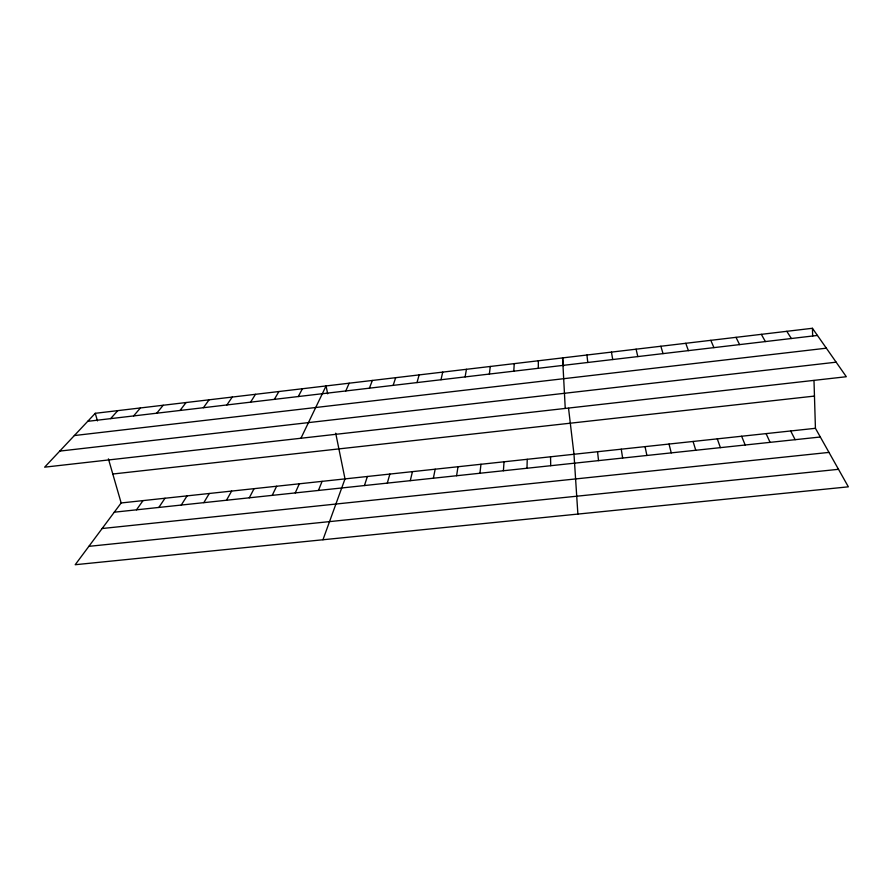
<?xml version="1.0" encoding="UTF-8"?>
<svg xmlns="http://www.w3.org/2000/svg" width="893" height="893" viewBox="0 0 893 893"><rect width="100%" height="100%" fill="white"/><g stroke="black" fill="none" stroke-linecap="round" stroke-linejoin="round"><path stroke-width="1.34" d="M538.3 368.296L538.345 360.772M526.993 468.233L527.227 459.303M513.776 371.187L514.245 363.63M503.406 470.745L504.032 461.793M479.943 473.245L480.959 464.271M489.375 374.055L490.268 366.476M456.591 475.735L457.997 466.738M465.119 376.913L466.436 369.3M433.373 478.213L435.17 469.193M440.997 379.748L442.716 372.113M410.278 480.668L412.454 471.638M416.998 382.572L419.141 374.904M387.305 483.113L389.861 474.071M364.456 485.546L367.38 476.482M393.143 385.385L395.688 377.683M322.953 539.763L345.011 478.894L335.701 433.194M369.412 388.176L372.359 380.451M318.433 490.458L322.094 481.36M345.803 390.955L349.152 383.209M295.259 492.925L299.3 483.805M300.941 438.251L326.068 385.943L327.675 393.824M272.209 495.381L276.618 486.25M249.292 497.814L254.058 488.672M298.284 396.548L302.414 388.745M226.487 500.247L231.622 491.083M274.363 399.361L278.895 391.536M203.805 502.659L209.297 493.483M250.576 402.163L255.498 394.304M181.246 505.07L187.083 495.872M226.922 404.942L232.236 397.061M158.809 507.458L164.993 498.249M136.484 509.836L143.025 500.616M203.403 407.71L209.096 399.807M815.432 428.305L121.158 502.96L75.202 564.722L848.35 486.83L815.432 428.305L813.992 380.485M180.018 410.467L186.079 402.531M156.744 413.202L163.196 405.255M133.615 415.926L140.424 407.945M110.598 418.638L117.787 410.635M95.261 413.303L44.65 467.162L846.318 376.723L812.429 328.278L95.261 413.303L97.46 420.904M87.715 421.329L817.441 335.444M74.353 435.55L826.349 348.181M59.742 451.099L836.149 362.178M112.797 474.016L814.461 396.079M114.282 512.191L820.31 437.001M102.137 528.522L828.983 452.405M88.865 546.349L838.494 469.316M786.811 331.325L791.343 338.514M761.338 334.339L765.379 341.572M790.696 430.973L795.127 439.68M736.011 337.342L739.571 344.609M766.094 433.618L770.079 442.348M710.817 340.333L713.92 347.634M741.625 436.242L745.175 445.004M685.768 343.303L688.403 350.636M717.291 438.865L720.394 447.639M693.08 441.466L695.759 450.262M660.853 346.25L663.03 353.617M108.421 458.868L121.158 502.96M669.013 444.055L671.257 452.874M636.084 349.185L637.803 356.586M645.059 446.634L646.889 455.463M611.448 352.11L612.721 359.544M621.249 449.19L622.644 458.053M563.539 366.085L562.579 357.903L565.247 408.436M568.54 408.28L573.987 454.269L577.883 514.078M586.947 355.012L587.773 362.48M597.551 451.735L598.544 460.621M812.429 328.278L812.663 336.125M550.546 456.792L550.713 465.711"/></g></svg>
